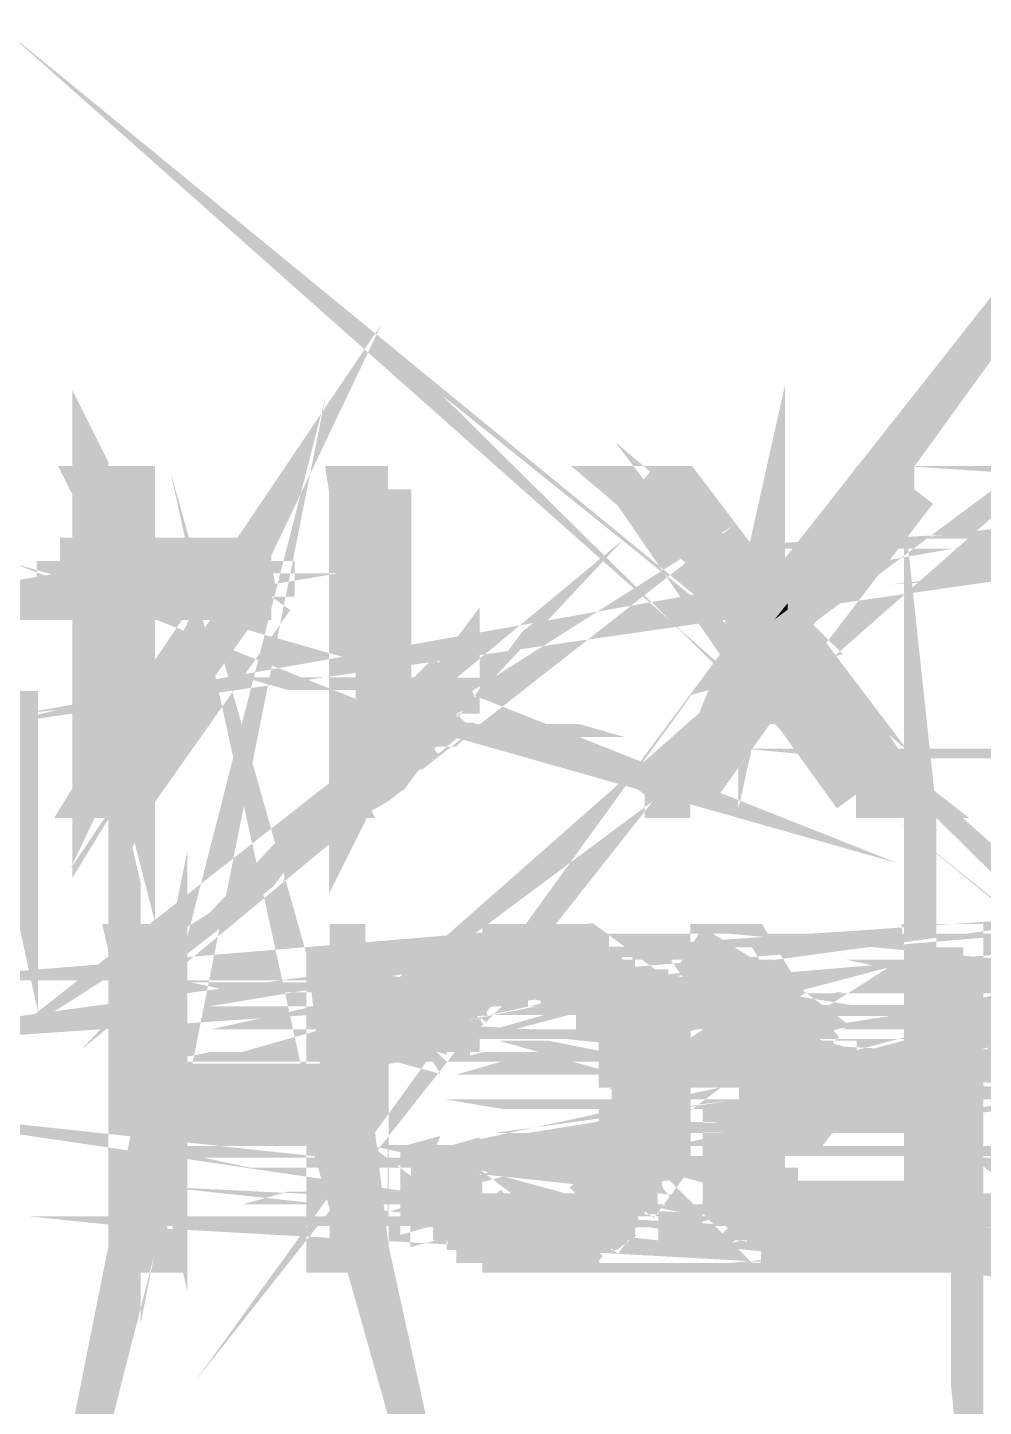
# Model space of a CAD drawing. Header units: inches. Extents: x -524 to 1067, y -71 to 1110.
# Drawn here: x 862.55 to 881.5, y 500.4 to 527.74 of the extents above; entities that cross this region are included whole.
import ezdxf

# ---------------------------------------------------------------- set-up
doc = ezdxf.new("R2010")
doc.units = ezdxf.units.IN
doc.header["$MEASUREMENT"] = 0
doc.layers.add('H', color=7, linetype='Continuous')
doc.layers.add('P', color=7, linetype='Continuous')

msp = doc.modelspace()

# ---------------------------------------------------------------- hatches: boundary and pattern name
at = {"layer": 'H', "linetype": 'Continuous'}
for points in [[(863.905, 517.163), (863.905, 518.514), (864.613, 518.514), (864.613, 517.163), (863.905, 517.163)], [(869.697, 513.878), (869.055, 512.528), (869.055, 518.514), (869.697, 518.514), (869.697, 513.878)], [(877.169, 516.455), (877.169, 516.196), (876.909, 515.294), (874.592, 518.514), (875.493, 518.514), (877.169, 516.455)], [(877.811, 515.488), (877.358, 516.003), (877.358, 516.003), (877.617, 516.324), (877.617, 516.455), (879.227, 518.514), (880.129, 518.514), (877.358, 516.003), (877.358, 516.003), (880.129, 518.514), (877.811, 515.488), (877.811, 515.488)], [(863.263, 516.455), (867.38, 517.163), (867.38, 516.455), (863.263, 516.455)], [(863.263, 516.455), (864.613, 517.163), (867.38, 517.163), (863.263, 516.455)], [(863.263, 516.455), (863.263, 517.163), (864.613, 517.163), (863.263, 516.455)], [(863.905, 512.528), (864.613, 513.685), (866.482, 516.455), (864.613, 512.528), (863.905, 512.528)], [(864.613, 513.685), (863.905, 512.528), (863.905, 516.455), (864.613, 516.455), (864.613, 513.685)], [(864.613, 512.528), (866.482, 516.455), (867.38, 516.455), (864.613, 512.528)], [(876.909, 515.294), (877.169, 516.196), (877.358, 516.196), (877.358, 516.003), (876.909, 515.294)], [(877.358, 516.003), (877.617, 516.196), (877.617, 516.324), (877.358, 516.003)], [(876.909, 515.294), (877.358, 516.003), (877.811, 515.488), (879.935, 512.528), (876.909, 515.294)], [(876.909, 514.137), (875.752, 512.528), (874.851, 512.528), (876.909, 515.294), (877.358, 514.846), (877.169, 514.459), (877.358, 514.846), (876.909, 514.393), (876.909, 514.393), (877.169, 514.586), (877.037, 514.393), (876.909, 514.393), (876.909, 514.393), (876.909, 514.137)], [(879.935, 512.528), (877.358, 514.846), (876.909, 515.294), (879.935, 512.528)], [(871.117, 514.137), (870.858, 514.586), (871.117, 514.846), (871.117, 514.137)], [(879.935, 512.528), (877.617, 514.586), (877.358, 514.586), (877.358, 514.846), (879.935, 512.528)], [(871.117, 514.137), (870.405, 514.393), (870.665, 514.586), (871.117, 514.137)], [(871.117, 514.137), (870.665, 514.586), (870.858, 514.586), (871.117, 514.137)], [(879.935, 512.528), (877.617, 514.393), (877.617, 514.586), (879.935, 512.528)], [(869.956, 514.137), (870.216, 514.393), (870.405, 514.393), (871.117, 514.137), (869.956, 514.137)], [(878.968, 512.528), (877.811, 514.137), (877.617, 514.393), (879.935, 512.528), (878.968, 512.528)], [(869.697, 513.878), (871.117, 514.137), (870.858, 513.878), (869.697, 513.878)], [(869.697, 513.878), (869.956, 514.137), (871.117, 514.137), (869.697, 513.878)], [(870.405, 513.685), (869.055, 512.528), (869.697, 513.878), (870.665, 513.878), (870.665, 513.685), (870.405, 513.685)], [(869.055, 512.528), (870.405, 513.685), (870.216, 513.429), (869.055, 512.528)], [(869.055, 512.528), (869.956, 513.236), (869.956, 513.429), (870.216, 513.429), (869.956, 513.236), (869.956, 513.17), (869.055, 512.528)], [(869.055, 512.528), (869.956, 513.17), (869.697, 512.977), (869.055, 512.528)], [(869.055, 512.528), (869.697, 512.977), (869.508, 512.718), (869.055, 512.528)], [(869.055, 512.528), (869.508, 512.718), (869.508, 512.528), (869.055, 512.528)], [(865.321, 506.024), (864.613, 503.447), (864.613, 509.502), (865.321, 506.732), (868.54, 506.024), (865.321, 506.024)], [(865.321, 506.732), (864.613, 509.502), (865.321, 509.502), (865.321, 506.732)], [(869.248, 503.447), (868.54, 506.024), (868.54, 509.502), (869.248, 503.447)], [(869.248, 503.447), (868.54, 509.502), (869.248, 509.502), (869.248, 503.447)], [(870.858, 509.05), (871.117, 509.243), (871.373, 509.243), (873.625, 509.502), (873.884, 509.243), (874.143, 509.243), (874.143, 509.05), (870.858, 509.05)], [(871.373, 509.243), (871.566, 509.502), (873.625, 509.502), (871.373, 509.243)], [(877.617, 508.342), (877.811, 508.082), (876.909, 507.893), (875.752, 509.502), (876.909, 509.502), (877.617, 508.342)], [(881.096, 503.447), (880.388, 506.217), (880.388, 509.502), (881.096, 503.447)], [(881.096, 503.447), (880.388, 509.502), (881.096, 509.502), (881.096, 503.447)], [(870.665, 508.794), (872.533, 509.05), (872.533, 508.794), (870.665, 508.794)], [(870.665, 508.794), (870.858, 509.05), (872.533, 509.05), (870.665, 508.794)], [(872.723, 508.794), (872.723, 509.05), (874.333, 508.794), (872.723, 508.794)], [(874.333, 508.794), (872.723, 509.05), (874.333, 509.05), (874.333, 508.794)], [(870.665, 508.601), (870.665, 508.794), (871.825, 508.794), (871.566, 508.601), (870.665, 508.601)], [(873.625, 508.601), (873.435, 508.794), (874.592, 508.794), (874.592, 508.601), (873.625, 508.601)], [(870.216, 507.893), (870.216, 508.342), (870.405, 508.342), (871.566, 508.601), (871.117, 508.082), (871.117, 507.893), (870.858, 507.893), (870.858, 507.633), (869.956, 507.633), (870.216, 507.893)], [(870.405, 508.342), (870.405, 508.601), (871.566, 508.601), (870.405, 508.342)], [(873.884, 508.342), (873.884, 508.601), (874.851, 508.601), (874.851, 508.342), (873.884, 508.342)], [(874.143, 507.893), (874.143, 508.342), (875.041, 508.342), (875.041, 508.082), (874.143, 507.893)], [(874.143, 507.893), (875.041, 508.082), (875.041, 507.893), (874.143, 507.893)], [(876.909, 507.893), (877.811, 508.082), (877.811, 507.893), (876.909, 507.893)], [(874.333, 507.185), (874.333, 507.893), (875.041, 507.893), (875.3, 507.633), (875.3, 506.732), (874.592, 506.476), (874.592, 506.925), (874.333, 507.185)], [(876.909, 507.633), (876.909, 507.893), (878.07, 507.893), (878.07, 507.633), (877.169, 507.374), (877.169, 507.633), (876.909, 507.633)], [(870.858, 507.374), (869.956, 507.633), (870.858, 507.633), (870.858, 507.374)], [(878.326, 507.185), (877.169, 507.374), (878.07, 507.633), (878.326, 507.374), (878.326, 507.185)], [(877.617, 506.925), (877.617, 507.185), (877.358, 507.185), (877.358, 507.374), (877.169, 507.374), (877.358, 507.374), (878.326, 507.185), (878.519, 507.185), (878.519, 506.925), (877.617, 506.925)], [(878.07, 506.732), (877.811, 506.925), (878.968, 506.925), (878.07, 506.732)], [(878.07, 506.732), (878.968, 506.925), (879.421, 506.925), (878.07, 506.732)], [(880.388, 506.217), (878.07, 506.732), (879.421, 506.925), (880.388, 506.217)], [(880.388, 506.217), (879.421, 506.925), (880.388, 506.925), (880.388, 506.217)], [(868.54, 506.024), (865.321, 506.732), (868.54, 506.732), (868.54, 506.024)], [(875.3, 506.217), (874.592, 506.476), (875.3, 506.732), (875.3, 506.217)], [(880.388, 506.217), (877.169, 506.476), (877.358, 506.732), (880.388, 506.217)], [(880.388, 506.217), (877.358, 506.732), (877.811, 506.732), (880.388, 506.217)], [(880.388, 506.217), (877.811, 506.732), (878.07, 506.732), (880.388, 506.217)], [(874.592, 506.024), (874.592, 506.476), (875.3, 506.217), (875.3, 505.575), (875.041, 505.316), (875.041, 505.122), (874.143, 504.867), (874.143, 505.122), (874.333, 505.122), (874.333, 505.765), (874.592, 506.024)], [(876.909, 506.217), (876.909, 506.476), (877.169, 506.476), (880.388, 506.217), (876.909, 506.217)], [(864.613, 503.447), (865.321, 506.024), (865.321, 503.447), (864.613, 503.447)], [(868.54, 503.447), (868.54, 506.024), (869.248, 503.447), (868.54, 503.447)], [(876.46, 505.575), (876.46, 506.024), (877.617, 506.024), (877.617, 505.765), (877.358, 505.765), (876.46, 505.575)], [(876.65, 506.024), (878.26, 506.217), (878.519, 506.217), (878.26, 506.217), (878.07, 506.024), (876.65, 506.024)], [(876.65, 506.024), (876.65, 506.217), (878.519, 506.217), (876.65, 506.024)], [(881.096, 503.447), (880.388, 504.159), (880.388, 506.217), (881.096, 503.447)], [(876.46, 504.608), (876.46, 505.575), (877.358, 505.765), (877.169, 505.575), (877.169, 504.867), (876.46, 504.608)], [(870.216, 505.122), (870.858, 505.316), (870.858, 505.122), (870.216, 505.122)], [(870.216, 504.867), (870.216, 505.122), (871.117, 505.122), (871.117, 504.867), (871.373, 504.608), (870.405, 504.414), (870.405, 504.867), (870.216, 504.867)], [(874.143, 504.867), (875.041, 505.122), (875.041, 504.867), (874.143, 504.867)], [(873.625, 504.414), (874.143, 504.867), (875.041, 504.867), (874.592, 504.414), (873.625, 504.414)], [(876.46, 504.608), (877.169, 504.867), (877.358, 504.608), (876.46, 504.608)], [(870.665, 504.159), (870.665, 504.414), (870.405, 504.414), (871.373, 504.608), (871.373, 504.414), (871.566, 504.414), (870.665, 504.159)], [(870.665, 504.159), (871.566, 504.414), (871.825, 504.159), (870.665, 504.159)], [(873.435, 504.159), (873.435, 504.414), (874.592, 504.414), (874.592, 504.159), (873.435, 504.159)], [(876.65, 504.159), (876.46, 504.414), (876.46, 504.608), (877.358, 504.608), (877.358, 504.414), (877.617, 504.414), (876.65, 504.159)], [(876.65, 504.159), (877.617, 504.414), (877.811, 504.159), (876.65, 504.159)], [(870.858, 503.9), (870.858, 504.159), (874.333, 504.159), (873.884, 503.706), (871.117, 503.706), (871.117, 503.9), (870.858, 503.9)], [(881.096, 503.447), (876.909, 503.9), (876.65, 504.159), (878.519, 504.159), (881.096, 503.447)], [(881.096, 503.447), (878.519, 504.159), (880.388, 504.159), (881.096, 503.447)], [(881.096, 503.447), (877.169, 503.706), (876.909, 503.9), (881.096, 503.447)], [(871.566, 503.447), (871.566, 503.706), (873.625, 503.706), (873.435, 503.447), (871.566, 503.447)], [(881.096, 503.447), (877.169, 503.706), (877.358, 503.706), (881.096, 503.447)], [(877.617, 503.447), (877.617, 503.706), (877.358, 503.706), (877.617, 503.706), (881.096, 503.447), (877.617, 503.447)]]:
    msp.add_hatch(color=256, dxfattribs=at).paths.add_polyline_path(points)

# ---------------------------------------------------------------- linework, layer by layer
at = {"layer": 'P', "const_width": 0.927}
for points in [[(877.552, 514.586), (879.869, 512.528), (877.358, 514.586)], [(887.275, 518.065), (886.18, 517.871), (887.53, 518.065)], [(877.358, 514.846), (876.844, 514.393), (877.103, 514.586)], [(863.905, 517.163), (864.613, 517.163), (863.905, 518.579), (863.905, 517.163)], [(876.844, 515.294), (877.103, 516.455), (877.103, 516.262)], [(865.255, 506.024), (865.255, 506.732), (864.613, 503.513), (865.255, 506.024)], [(864.613, 517.163), (863.905, 518.579), (864.613, 518.579), (864.613, 517.163)], [(868.54, 506.024), (869.248, 503.513), (868.54, 506.732)], [(869.697, 518.579), (868.989, 518.579), (869.697, 513.944)], [(868.989, 518.579), (869.697, 513.944)], [(869.697, 513.944), (868.989, 512.528), (868.989, 518.579)], [(869.697, 513.944), (869.697, 518.579)], [(877.103, 516.455), (874.592, 518.579), (875.493, 518.579), (877.103, 516.455)], [(876.844, 515.294), (877.103, 516.455), (874.592, 518.579)], [(874.592, 518.579), (876.844, 515.294)], [(880.129, 518.579), (877.358, 516.003)], [(880.129, 518.579), (877.358, 516.003)], [(877.358, 516.003), (879.227, 518.579), (880.129, 518.579)], [(877.358, 516.003), (879.227, 518.579), (877.552, 516.262), (877.358, 516.003)], [(879.227, 518.579), (877.552, 516.262), (877.552, 516.455), (879.227, 518.579)], [(877.811, 515.554), (880.129, 518.579)], [(898.217, 518.065), (894.228, 517.871), (898.217, 518.32), (898.217, 518.065)], [(898.217, 518.579), (894.228, 518.579), (898.217, 518.32), (898.217, 518.579)], [(897.962, 517.871), (894.228, 517.871), (898.217, 518.065), (897.962, 517.871)], [(887.53, 518.065), (887.79, 518.065), (886.18, 517.871)], [(886.373, 518.065), (887.79, 518.065), (886.18, 517.871), (886.373, 518.065)], [(880.388, 506.991), (880.388, 509.502), (881.03, 503.513)], [(869.891, 513.236), (869.697, 512.977), (868.989, 512.528), (869.891, 513.236)], [(867.38, 516.455), (863.197, 516.455), (867.38, 517.163)], [(867.38, 517.163), (863.197, 516.455)], [(863.197, 516.455), (864.613, 517.163)], [(863.197, 517.163), (864.613, 517.163)], [(864.613, 517.163), (863.197, 516.455)], [(863.197, 516.455), (863.197, 517.163)], [(863.197, 517.163), (863.905, 517.163), (863.197, 517.163), (863.197, 517.163), (863.905, 517.163)], [(863.197, 517.163), (864.613, 517.163), (863.905, 517.163)], [(867.38, 517.163), (864.613, 517.163), (867.38, 517.163), (867.38, 517.163), (864.613, 517.163)], [(867.38, 517.163), (867.38, 516.455)], [(863.905, 516.455), (864.613, 513.685), (864.613, 516.455)], [(862.295, 514.586), (862.295, 512.528), (861.847, 514.586)], [(863.197, 516.455), (866.482, 516.455)], [(866.482, 516.455), (867.38, 516.455), (863.197, 516.455)], [(864.613, 516.455), (863.905, 516.455)], [(863.905, 516.455), (864.613, 513.685)], [(864.613, 513.685), (863.905, 512.528), (863.905, 516.455)], [(866.482, 516.455), (864.613, 513.685), (864.613, 512.528), (866.482, 516.455)], [(867.38, 516.455), (864.613, 512.528)], [(864.613, 512.528), (866.482, 516.455)], [(866.482, 516.455), (867.38, 516.455)], [(876.844, 515.294), (877.358, 516.262)], [(876.844, 515.294), (877.358, 516.262)], [(877.103, 516.262), (876.844, 515.294)], [(877.103, 516.262), (876.844, 515.294)], [(877.358, 516.262), (877.103, 516.262)], [(877.358, 516.262), (877.358, 516.003)], [(877.552, 516.262), (877.552, 516.455), (877.552, 516.262)], [(877.552, 516.455), (877.552, 516.455), (877.552, 516.455)], [(869.891, 513.236), (868.989, 512.528), (869.891, 513.491), (869.891, 513.236)], [(877.358, 516.003), (877.811, 515.554), (876.844, 515.294), (877.358, 516.003)], [(877.358, 516.003), (876.844, 515.294)], [(877.358, 516.003), (877.811, 515.554)], [(857.854, 515.747), (858.817, 515.747), (857.854, 515.554), (857.854, 515.747)], [(871.051, 514.137), (871.051, 514.846), (870.858, 514.586)], [(877.811, 515.554), (876.844, 515.294)], [(879.869, 512.528), (877.811, 515.554)], [(876.844, 515.294), (874.785, 512.528)], [(875.687, 512.528), (876.844, 515.294)], [(875.687, 512.528), (876.844, 515.294)], [(876.844, 515.294), (876.844, 514.137), (875.687, 512.528)], [(876.844, 515.294), (877.358, 514.846)], [(877.358, 514.846), (879.869, 512.528), (876.844, 515.294)], [(876.844, 515.294), (879.869, 512.528)], [(876.844, 515.294), (876.844, 514.137), (877.358, 514.846), (876.844, 515.294)], [(871.051, 514.137), (871.051, 514.846), (871.051, 514.846), (871.051, 514.137)], [(876.844, 514.137), (877.358, 514.846)], [(877.358, 514.846), (876.844, 514.393)], [(877.103, 514.586), (877.358, 514.846)], [(879.869, 512.528), (877.358, 514.586), (877.358, 514.846)], [(877.358, 514.846), (879.869, 512.528)], [(877.358, 514.846), (879.869, 512.528), (877.358, 514.846)], [(877.358, 514.846), (877.358, 514.846)], [(861.847, 514.586), (861.587, 512.528), (862.295, 512.528)], [(861.847, 514.586), (862.295, 514.586)], [(862.295, 512.528), (861.847, 514.586)], [(862.295, 514.586), (862.295, 513.685), (862.295, 514.586), (862.295, 514.586), (862.295, 513.685)], [(862.295, 514.586), (862.295, 512.528)], [(870.405, 514.393), (870.599, 514.586), (871.051, 514.137)], [(870.599, 514.586), (871.051, 514.137)], [(870.858, 514.586), (870.599, 514.586)], [(871.051, 514.137), (870.858, 514.586)], [(871.051, 514.137), (870.858, 514.586)], [(870.858, 514.586), (870.858, 514.586)], [(870.858, 514.586), (871.051, 514.137)], [(870.858, 514.586), (871.051, 514.137)], [(876.844, 514.393), (877.103, 514.586)], [(877.103, 514.586), (877.103, 514.393), (876.844, 514.393)], [(877.103, 514.586), (877.103, 514.586), (877.103, 514.586)], [(877.358, 514.586), (877.552, 514.586)], [(877.552, 514.586), (879.869, 512.528), (877.552, 514.586)], [(871.051, 514.137), (870.15, 514.393), (870.405, 514.393), (871.051, 514.137)], [(869.891, 514.137), (871.051, 514.137), (870.15, 514.393), (869.891, 514.137)], [(870.405, 514.393), (871.051, 514.137), (870.405, 514.393), (871.051, 514.137), (870.405, 514.393), (870.405, 514.393), (871.051, 514.137)], [(876.844, 514.393), (876.844, 514.137)], [(877.552, 514.393), (877.811, 514.137), (879.869, 512.528), (877.552, 514.393)], [(877.552, 514.393), (879.869, 512.528), (877.552, 514.393), (877.552, 514.393)], [(871.051, 514.137), (870.858, 513.944), (869.697, 513.944)], [(869.697, 513.944), (871.051, 514.137)], [(871.051, 514.137), (869.697, 513.944)], [(869.697, 513.944), (869.891, 514.137)], [(869.891, 514.137), (871.051, 514.137), (869.891, 514.137), (871.051, 514.137)], [(877.811, 514.137), (879.869, 512.528), (878.968, 512.528)], [(878.968, 512.528), (877.811, 514.137)], [(858.109, 513.236), (855.536, 512.977), (856.693, 513.236)], [(870.405, 513.685), (868.989, 512.528), (869.697, 513.944)], [(870.858, 513.944), (869.697, 513.944), (870.858, 513.944), (870.858, 513.944), (869.697, 513.944), (870.858, 513.944)], [(869.697, 513.944), (869.697, 513.944), (870.858, 513.944)], [(869.697, 513.944), (870.599, 513.944), (870.858, 513.944)], [(870.599, 513.944), (869.697, 513.944)], [(869.697, 513.944), (870.599, 513.944)], [(870.599, 513.685), (869.697, 513.944)], [(869.697, 513.944), (870.405, 513.685)], [(869.697, 513.944), (870.405, 513.685)], [(862.295, 512.528), (862.295, 513.685)], [(864.613, 513.685), (864.613, 512.528), (863.905, 512.528), (864.613, 513.685)], [(870.15, 513.491), (868.989, 512.528), (870.405, 513.685)], [(868.989, 512.528), (869.891, 513.491), (870.15, 513.491), (868.989, 512.528)], [(870.15, 513.491), (868.989, 512.528), (870.15, 513.491), (870.15, 513.491)], [(870.405, 513.685), (870.15, 513.491)], [(870.405, 513.685), (870.599, 513.685)], [(864.613, 503.513), (864.613, 509.502), (865.255, 506.732)], [(869.697, 512.977), (869.442, 512.783), (868.989, 512.528)], [(868.989, 512.528), (869.697, 512.977)], [(869.697, 512.977), (868.989, 512.528), (869.697, 512.977), (869.697, 512.977)], [(888.691, 512.977), (886.629, 512.977), (888.691, 512.783), (888.691, 512.977)], [(886.629, 512.977), (888.691, 512.783), (886.629, 512.783), (886.629, 512.977)], [(869.442, 512.783), (868.989, 512.528), (869.442, 512.783)], [(869.442, 512.783), (868.989, 512.528), (869.442, 512.783)], [(869.442, 512.783), (869.442, 512.783)], [(879.421, 506.991), (878.07, 506.732), (879.227, 506.991)], [(869.442, 512.528), (868.989, 512.528), (869.442, 512.528), (869.442, 512.528)], [(874.785, 512.528), (875.687, 512.528)], [(872.468, 509.05), (870.599, 508.794), (874.333, 509.05)], [(873.625, 509.502), (873.884, 509.309), (871.307, 509.309), (873.625, 509.502)], [(865.255, 506.732), (864.613, 509.502), (865.255, 509.502), (865.255, 506.732)], [(868.54, 506.732), (868.54, 509.502)], [(868.54, 509.502), (869.248, 503.513)], [(869.248, 503.513), (868.54, 509.502)], [(868.54, 509.502), (869.248, 509.502)], [(869.248, 509.502), (869.248, 503.513)], [(873.625, 509.502), (871.307, 509.309), (871.566, 509.502)], [(871.759, 509.502), (873.435, 509.502), (871.566, 509.502), (871.759, 509.502)], [(873.435, 509.502), (871.566, 509.502), (873.625, 509.502), (873.435, 509.502)], [(871.566, 509.502), (873.625, 509.502), (871.566, 509.502), (871.566, 509.502), (873.625, 509.502), (871.566, 509.502)], [(873.625, 509.502), (873.625, 509.502), (871.566, 509.502)], [(873.176, 509.502), (871.759, 509.502), (872.015, 509.502)], [(873.176, 509.502), (871.759, 509.502)], [(871.759, 509.502), (873.435, 509.502), (873.176, 509.502)], [(872.274, 509.502), (872.916, 509.502), (872.015, 509.502), (872.274, 509.502)], [(872.916, 509.502), (872.015, 509.502), (872.916, 509.502), (872.916, 509.502), (872.015, 509.502), (872.916, 509.502)], [(872.015, 509.502), (872.015, 509.502), (872.916, 509.502)], [(872.015, 509.502), (873.176, 509.502), (872.916, 509.502)], [(872.015, 509.502), (873.176, 509.502)], [(872.723, 509.502), (872.468, 509.502), (872.274, 509.502)], [(872.274, 509.502), (872.468, 509.502)], [(872.723, 509.502), (872.274, 509.502)], [(872.274, 509.502), (872.916, 509.502), (872.723, 509.502)], [(872.468, 509.502), (872.723, 509.502)], [(877.552, 508.342), (875.687, 509.502)], [(875.687, 509.502), (876.844, 507.893)], [(877.552, 508.342), (875.687, 509.502)], [(875.687, 509.502), (876.844, 509.502), (877.552, 508.342)], [(884.311, 509.502), (886.373, 509.309), (884.056, 509.309), (884.311, 509.502)], [(881.03, 503.513), (880.388, 509.502), (881.03, 509.502), (881.03, 503.513)], [(874.077, 509.05), (870.858, 509.05), (871.051, 509.309)], [(873.884, 509.309), (871.051, 509.309), (871.307, 509.309)], [(873.884, 509.309), (871.051, 509.309)], [(871.051, 509.309), (874.077, 509.309), (873.884, 509.309)], [(871.051, 509.309), (874.077, 509.309)], [(874.077, 509.309), (871.051, 509.309), (871.051, 509.309), (874.077, 509.309)], [(871.051, 509.309), (874.077, 509.05)], [(871.051, 509.309), (874.077, 509.05)], [(873.884, 509.309), (871.307, 509.309), (873.884, 509.309), (873.884, 509.309), (871.307, 509.309)], [(886.629, 509.309), (883.603, 509.05), (886.822, 509.05)], [(874.077, 509.05), (874.077, 509.309)], [(872.468, 509.05), (870.599, 508.794)], [(870.599, 508.794), (874.333, 509.05)], [(874.333, 509.05), (870.858, 509.05), (870.599, 508.794)], [(874.333, 509.05), (870.858, 509.05), (870.858, 509.05), (874.333, 509.05)], [(874.077, 509.05), (870.858, 509.05), (874.333, 509.05), (874.077, 509.05)], [(872.468, 508.794), (872.468, 509.05)], [(874.333, 509.05), (872.468, 509.05)], [(872.723, 509.05), (874.333, 508.794), (872.468, 509.05)], [(872.468, 509.05), (872.723, 509.05)], [(874.333, 508.794), (872.468, 509.05)], [(872.468, 509.05), (874.333, 509.05)], [(874.333, 508.794), (872.723, 508.794), (872.723, 509.05)], [(872.723, 509.05), (874.333, 508.794)], [(874.333, 509.05), (874.333, 508.794)], [(870.599, 508.794), (871.759, 508.794), (870.599, 508.601), (870.599, 508.794)], [(871.307, 508.342), (870.405, 508.342), (871.566, 508.601)], [(873.435, 508.794), (874.592, 508.601), (873.625, 508.601), (873.435, 508.794)], [(871.566, 508.601), (870.405, 508.601)], [(870.405, 508.601), (871.566, 508.601)], [(871.566, 508.601), (870.405, 508.601)], [(870.405, 508.601), (871.566, 508.601)], [(870.405, 508.601), (871.566, 508.601)], [(871.566, 508.601), (870.405, 508.342), (870.405, 508.601)], [(871.566, 508.601), (870.405, 508.601)], [(870.405, 508.601), (870.599, 508.601)], [(872.015, 508.794), (870.599, 508.794), (872.015, 508.794), (870.599, 508.794), (871.759, 508.794)], [(871.759, 508.794), (870.599, 508.601)], [(872.015, 508.794), (870.599, 508.794), (872.274, 508.794), (872.015, 508.794)], [(870.599, 508.794), (872.274, 508.794), (870.599, 508.794), (870.599, 508.794), (872.274, 508.794)], [(870.599, 508.794), (872.468, 508.794)], [(870.599, 508.794), (872.468, 508.794)], [(870.599, 508.601), (871.566, 508.601)], [(870.599, 508.601), (871.566, 508.601)], [(874.785, 508.601), (873.884, 508.601), (874.785, 508.342), (874.785, 508.601)], [(871.566, 508.601), (871.307, 508.342)], [(871.566, 508.601), (871.759, 508.794)], [(871.566, 508.601), (871.566, 508.601)], [(871.759, 508.794), (872.015, 508.794)], [(873.884, 508.601), (874.785, 508.342), (873.884, 508.342), (873.884, 508.601)], [(872.468, 508.794), (872.274, 508.794)], [(872.916, 508.794), (874.333, 508.794), (872.723, 508.794)], [(872.723, 508.794), (872.916, 508.794)], [(873.176, 508.794), (874.592, 508.794), (872.916, 508.794), (873.176, 508.794)], [(874.592, 508.794), (872.916, 508.794), (874.333, 508.794)], [(873.176, 508.794), (874.592, 508.794), (873.176, 508.794), (874.592, 508.794)], [(873.435, 508.794), (873.176, 508.794)], [(874.592, 508.794), (873.435, 508.794)], [(874.592, 508.794), (873.435, 508.794)], [(873.435, 508.794), (874.592, 508.601), (874.592, 508.794)], [(873.625, 508.601), (874.785, 508.601)], [(874.785, 508.601), (873.625, 508.601)], [(873.625, 508.601), (874.785, 508.601)], [(874.785, 508.601), (873.884, 508.601), (873.625, 508.601)], [(874.592, 508.601), (873.625, 508.601)], [(873.625, 508.601), (874.785, 508.601)], [(874.333, 508.794), (874.592, 508.794)], [(877.811, 508.148), (876.844, 507.893), (877.552, 508.342), (877.811, 508.148)], [(874.785, 508.601), (874.592, 508.601)], [(883.862, 508.342), (882.895, 508.342), (884.056, 508.601)], [(884.311, 508.794), (883.154, 508.794), (884.056, 508.601)], [(871.307, 508.342), (870.15, 508.342), (871.051, 508.148)], [(870.15, 508.342), (871.051, 508.148), (870.15, 508.148), (870.15, 508.342)], [(875.041, 508.342), (874.077, 508.148), (875.041, 508.148)], [(871.307, 508.342), (870.15, 508.342)], [(870.15, 508.342), (870.405, 508.342)], [(871.307, 508.342), (870.405, 508.342), (871.307, 508.342), (871.307, 508.342), (870.405, 508.342)], [(871.051, 508.148), (871.307, 508.342)], [(873.884, 508.342), (875.041, 508.342)], [(875.041, 508.342), (873.884, 508.342)], [(874.785, 508.342), (873.884, 508.342)], [(873.884, 508.342), (875.041, 508.342)], [(874.077, 508.342), (875.041, 508.342)], [(875.041, 508.342), (874.077, 508.148)], [(874.077, 508.148), (874.077, 508.342)], [(875.041, 508.342), (874.785, 508.342)], [(875.041, 508.148), (875.041, 508.342)], [(876.844, 507.893), (877.552, 508.342)], [(883.862, 508.342), (882.64, 508.148), (883.603, 508.148), (883.862, 508.342)], [(883.862, 508.342), (882.64, 508.148), (882.895, 508.342)], [(870.15, 507.893), (870.858, 507.893), (869.891, 507.699), (870.15, 507.893)], [(871.051, 508.148), (870.15, 507.893), (871.051, 507.893), (871.051, 508.148)], [(871.051, 508.148), (870.15, 508.148)], [(870.15, 508.148), (871.051, 508.148)], [(870.15, 508.148), (871.051, 508.148)], [(871.051, 508.148), (870.15, 507.893), (870.15, 508.148)], [(871.051, 508.148), (871.051, 508.148)], [(874.077, 508.148), (875.041, 508.148), (874.077, 507.893)], [(875.041, 508.148), (874.077, 507.893), (875.041, 508.148), (874.077, 507.893)], [(874.077, 507.893), (875.041, 507.893), (875.041, 508.148)], [(874.077, 507.893), (874.077, 508.148)], [(877.811, 508.148), (876.844, 507.893), (877.811, 508.148)], [(882.64, 507.893), (883.348, 507.893), (882.446, 507.699), (882.64, 507.893)], [(883.603, 508.148), (882.64, 507.893), (883.603, 507.893), (883.603, 508.148)], [(870.858, 507.893), (869.891, 507.699), (870.858, 507.699), (870.858, 507.893)], [(870.15, 507.893), (871.051, 507.893), (870.15, 507.893), (870.15, 507.893), (871.051, 507.893)], [(870.15, 507.893), (870.858, 507.893), (871.051, 507.893)], [(875.041, 507.893), (874.333, 507.699), (875.234, 507.699)], [(878.07, 507.893), (876.844, 507.699), (878.07, 507.699)], [(874.333, 507.893), (875.041, 507.893), (874.333, 507.699), (874.333, 507.893)], [(876.844, 507.893), (878.07, 507.893), (876.844, 507.699)], [(874.077, 507.893), (875.041, 507.893), (874.077, 507.893)], [(874.333, 507.893), (875.041, 507.893)], [(875.041, 507.893), (874.333, 507.893)], [(874.333, 507.893), (875.041, 507.893), (875.041, 507.893)], [(875.041, 507.893), (874.333, 507.893)], [(875.234, 507.699), (875.041, 507.893)], [(876.844, 507.893), (878.07, 507.893)], [(878.07, 507.893), (876.844, 507.893)], [(876.844, 507.699), (876.844, 507.893)], [(877.811, 507.893), (876.844, 507.893)], [(876.844, 507.893), (878.07, 507.893)], [(878.07, 507.893), (877.811, 507.893)], [(878.07, 507.699), (878.07, 507.893)], [(883.348, 507.893), (882.446, 507.699), (883.348, 507.699), (883.348, 507.893)], [(870.858, 507.699), (869.891, 507.699), (870.858, 507.699)], [(870.858, 507.44), (869.891, 507.699), (870.858, 507.44), (870.858, 507.44)], [(891.264, 506.283), (889.399, 506.476), (892.874, 506.283)], [(875.234, 507.699), (874.333, 507.44), (875.234, 507.44), (875.234, 507.699)], [(874.333, 507.699), (875.234, 507.699), (874.333, 507.44), (874.333, 507.699)], [(878.26, 507.44), (877.103, 507.44), (878.07, 507.699)], [(877.358, 507.185), (878.26, 507.185), (877.358, 507.44), (877.358, 507.185)], [(876.844, 507.699), (878.07, 507.699), (877.103, 507.699)], [(877.103, 507.699), (876.844, 507.699)], [(878.07, 507.699), (877.103, 507.699)], [(877.103, 507.699), (878.07, 507.699), (878.07, 507.699), (877.103, 507.699)], [(878.07, 507.699), (877.103, 507.44), (877.103, 507.699)], [(878.07, 507.699), (878.26, 507.44)], [(882.446, 507.699), (883.348, 507.44), (882.446, 507.44)], [(874.333, 507.44), (875.234, 507.185), (874.333, 507.185), (874.333, 507.44)], [(878.519, 506.991), (877.552, 507.185), (878.519, 507.185), (878.519, 506.991)], [(874.333, 507.44), (875.234, 507.44), (874.333, 507.44), (874.333, 507.44), (875.234, 507.44)], [(874.333, 507.44), (875.234, 507.185), (875.234, 507.44)], [(875.234, 507.185), (874.333, 507.185), (875.234, 507.185), (875.234, 507.185), (874.333, 507.185)], [(874.592, 506.991), (874.333, 507.185)], [(875.234, 507.185), (874.592, 506.991)], [(875.234, 507.185), (874.592, 506.991)], [(874.592, 506.991), (875.234, 506.991), (875.234, 507.185)], [(878.26, 507.185), (877.358, 507.44), (877.103, 507.44)], [(877.103, 507.44), (878.26, 507.185)], [(878.26, 507.44), (877.103, 507.44)], [(877.103, 507.44), (878.26, 507.185)], [(878.519, 507.185), (877.358, 507.185), (877.552, 507.185)], [(878.519, 507.185), (877.358, 507.185)], [(877.358, 507.185), (878.26, 507.185)], [(878.519, 506.991), (877.552, 507.185), (877.552, 506.991)], [(877.552, 507.185), (878.519, 507.185)], [(878.26, 507.185), (878.26, 507.44)], [(878.26, 507.185), (878.519, 507.185)], [(883.348, 507.44), (882.446, 507.185), (883.154, 507.185), (883.348, 507.44)], [(874.592, 506.991), (875.234, 506.991)], [(875.234, 506.991), (874.592, 506.732)], [(874.592, 506.732), (874.592, 506.991)], [(875.234, 506.991), (874.592, 506.732)], [(874.592, 506.732), (875.234, 506.732), (875.234, 506.991)], [(877.811, 506.991), (878.712, 506.991), (877.552, 506.991), (877.811, 506.991)], [(878.712, 506.991), (877.552, 506.991), (878.519, 506.991), (878.712, 506.991)], [(877.552, 506.991), (878.519, 506.991), (877.552, 506.991), (877.552, 506.991), (878.519, 506.991), (877.552, 506.991)], [(878.519, 506.991), (878.519, 506.991), (877.552, 506.991)], [(878.968, 506.991), (877.811, 506.991), (878.968, 506.991), (877.811, 506.991), (878.968, 506.991), (878.968, 506.991), (877.811, 506.991)], [(878.07, 506.732), (877.811, 506.991)], [(878.968, 506.991), (877.811, 506.991), (878.712, 506.991), (878.968, 506.991)], [(878.07, 506.732), (879.227, 506.991)], [(879.227, 506.991), (878.968, 506.991), (878.07, 506.732)], [(878.968, 506.991), (878.07, 506.732)], [(879.421, 506.991), (878.07, 506.732)], [(879.227, 506.991), (879.421, 506.991)], [(880.388, 506.283), (879.421, 506.991)], [(879.421, 506.991), (880.388, 506.991), (879.421, 506.991), (879.421, 506.991), (880.388, 506.991)], [(879.421, 506.991), (880.388, 506.283)], [(880.388, 506.283), (880.388, 506.991)], [(881.03, 503.513), (880.388, 506.991)], [(880.388, 506.991), (880.388, 506.283)], [(881.03, 503.513), (880.388, 506.991)], [(865.255, 506.732), (864.613, 503.513)], [(865.255, 506.024), (865.255, 506.732)], [(865.255, 506.732), (868.54, 506.024)], [(865.255, 506.732), (868.54, 506.732), (865.255, 506.732), (865.255, 506.732), (868.54, 506.732)], [(865.255, 506.732), (868.54, 506.024), (868.54, 506.732)], [(868.54, 506.732), (868.54, 506.024)], [(869.248, 503.513), (868.54, 506.732)], [(875.234, 506.732), (874.592, 506.476), (875.234, 506.732)], [(874.592, 506.732), (875.234, 506.732)], [(875.234, 506.732), (874.592, 506.732)], [(874.592, 506.732), (874.592, 506.732)], [(875.234, 506.732), (874.592, 506.732)], [(874.592, 506.732), (875.234, 506.732), (875.234, 506.732), (874.592, 506.732)], [(875.234, 506.732), (874.592, 506.476)], [(874.592, 506.476), (874.592, 506.732)], [(877.358, 506.732), (877.103, 506.476)], [(880.388, 506.283), (877.358, 506.732)], [(877.358, 506.732), (880.388, 506.283), (877.552, 506.732)], [(877.552, 506.732), (877.358, 506.732)], [(880.388, 506.283), (877.552, 506.732)], [(877.552, 506.732), (877.811, 506.732), (880.388, 506.283)], [(877.811, 506.732), (880.388, 506.283), (877.811, 506.732), (877.811, 506.732)], [(878.07, 506.732), (880.388, 506.283), (878.07, 506.732)], [(878.07, 506.732), (880.388, 506.283)], [(878.07, 506.024), (876.65, 506.024), (878.26, 506.283), (878.07, 506.024)], [(874.592, 506.476), (875.234, 506.283), (874.592, 506.476)], [(875.234, 506.476), (874.592, 506.476)], [(874.592, 506.476), (875.234, 506.283)], [(874.592, 506.476), (875.234, 506.283), (874.592, 506.476)], [(874.592, 506.476), (874.592, 506.476)], [(875.234, 506.283), (875.234, 506.476)], [(880.388, 506.283), (876.844, 506.476)], [(876.844, 506.476), (876.844, 506.283)], [(880.388, 506.283), (876.844, 506.476)], [(876.844, 506.476), (877.103, 506.476), (880.388, 506.283)], [(877.103, 506.476), (880.388, 506.283)], [(877.103, 506.476), (880.388, 506.283), (877.103, 506.476), (877.103, 506.476)], [(878.26, 506.283), (878.519, 506.283), (876.65, 506.024)], [(875.234, 506.024), (874.333, 505.83), (874.592, 506.024)], [(874.592, 506.283), (875.234, 506.283)], [(875.234, 506.283), (874.592, 506.024)], [(874.592, 506.024), (874.592, 506.283)], [(875.234, 506.283), (874.592, 506.024)], [(874.592, 506.024), (875.234, 506.024), (875.234, 506.283)], [(876.65, 506.024), (878.26, 506.283)], [(880.388, 506.283), (878.519, 506.283), (876.65, 506.283), (880.388, 506.283)], [(878.519, 506.283), (876.65, 506.283), (878.519, 506.283), (878.519, 506.283), (876.65, 506.283)], [(878.519, 506.283), (876.65, 506.024)], [(876.65, 506.024), (876.65, 506.283)], [(876.65, 506.283), (880.388, 506.283), (876.65, 506.283), (876.65, 506.283)], [(876.844, 506.283), (880.388, 506.283), (876.844, 506.283)], [(876.844, 506.283), (880.388, 506.283)], [(880.388, 506.283), (880.388, 504.159), (881.03, 503.513)], [(881.03, 503.513), (880.388, 506.283)], [(880.388, 506.283), (881.03, 503.513)], [(876.844, 503.965), (881.03, 503.513), (876.65, 504.159)], [(865.255, 506.024), (865.255, 503.513), (864.613, 503.513)], [(864.613, 503.513), (865.255, 506.024)], [(868.54, 506.024), (865.255, 506.024)], [(868.54, 506.024), (869.248, 503.513)], [(869.248, 503.513), (868.54, 503.513), (868.54, 506.024)], [(875.234, 506.024), (874.333, 505.83), (875.234, 505.83), (875.234, 506.024)], [(877.552, 506.024), (876.395, 506.024), (877.552, 505.83)], [(875.234, 505.83), (874.333, 505.575), (875.234, 505.575), (875.234, 505.83)], [(874.333, 505.83), (875.234, 505.83), (874.333, 505.575), (874.333, 505.83)], [(876.395, 506.024), (877.552, 505.83), (876.395, 505.83)], [(877.358, 505.83), (876.395, 505.575), (877.358, 505.83), (876.395, 505.575), (877.103, 505.575)], [(876.395, 505.83), (877.358, 505.83), (876.395, 505.575), (876.395, 505.83)], [(874.592, 506.024), (875.234, 506.024)], [(875.234, 506.024), (874.592, 506.024)], [(874.592, 506.024), (874.592, 506.024)], [(875.234, 506.024), (874.592, 506.024)], [(874.592, 506.024), (875.234, 506.024), (875.234, 506.024), (874.592, 506.024)], [(877.811, 506.024), (876.395, 506.024), (877.811, 506.024)], [(876.395, 505.83), (876.395, 506.024)], [(877.811, 506.024), (876.395, 506.024)], [(876.395, 506.024), (876.65, 506.024)], [(877.811, 506.024), (876.395, 506.024), (877.811, 506.024), (877.811, 506.024)], [(877.552, 505.83), (876.395, 505.83)], [(876.395, 505.83), (877.358, 505.83)], [(878.07, 506.024), (876.65, 506.024)], [(876.65, 506.024), (878.07, 506.024)], [(877.811, 506.024), (876.65, 506.024), (877.811, 506.024), (877.811, 506.024), (876.65, 506.024)], [(877.103, 505.575), (877.358, 505.83)], [(877.358, 505.83), (877.552, 505.83)], [(877.552, 505.83), (877.552, 506.024)], [(875.234, 505.575), (874.333, 505.316), (875.041, 505.316)], [(874.333, 505.575), (875.234, 505.575), (874.333, 505.575), (874.333, 505.575), (875.234, 505.575), (874.333, 505.575)], [(875.234, 505.575), (875.234, 505.575), (874.333, 505.575)], [(875.234, 505.575), (874.333, 505.316), (874.333, 505.575)], [(875.041, 505.316), (875.234, 505.575)], [(876.395, 505.575), (877.103, 505.575), (876.395, 505.575), (876.395, 505.575), (877.103, 505.575)], [(876.395, 505.575), (877.103, 505.316)], [(876.395, 505.575), (877.103, 505.316)], [(877.103, 505.316), (876.395, 505.316), (876.395, 505.575)], [(877.103, 505.316), (877.103, 505.575)], [(870.858, 505.316), (870.15, 505.122), (870.858, 505.316)], [(874.333, 505.316), (875.041, 505.316), (874.333, 505.122), (874.333, 505.316)], [(875.041, 505.316), (874.333, 505.122)], [(875.041, 505.122), (875.041, 505.316)], [(877.103, 505.316), (876.395, 505.316), (877.103, 505.316), (877.103, 505.316), (876.395, 505.316)], [(877.103, 505.316), (876.395, 505.122)], [(876.395, 505.122), (876.395, 505.316)], [(877.103, 505.316), (876.395, 505.122)], [(876.395, 505.122), (877.103, 505.122), (877.103, 505.316)], [(871.051, 504.867), (870.405, 504.867), (871.307, 504.673), (871.051, 504.867)], [(871.051, 505.122), (870.15, 504.867), (871.051, 504.867), (871.051, 505.122)], [(870.15, 505.122), (871.051, 505.122), (870.15, 505.122), (871.051, 505.122), (870.15, 504.867), (870.15, 505.122)], [(870.858, 505.122), (870.15, 505.122), (871.051, 505.122), (870.858, 505.122)], [(875.041, 505.122), (874.077, 504.867), (875.041, 505.122)], [(875.041, 505.122), (874.077, 505.122), (874.333, 505.122)], [(875.041, 505.122), (874.077, 505.122), (875.041, 505.122), (875.041, 505.122), (874.077, 505.122)], [(875.041, 505.122), (874.077, 504.867)], [(874.077, 504.867), (874.077, 505.122)], [(874.333, 505.122), (875.041, 505.122)], [(874.333, 505.122), (875.041, 505.122)], [(876.395, 505.122), (877.103, 505.122), (876.395, 505.122), (876.395, 505.122), (877.103, 505.122), (876.395, 505.122)], [(877.103, 505.122), (877.103, 505.122), (876.395, 505.122)], [(877.103, 505.122), (876.395, 504.867)], [(876.395, 504.867), (876.395, 505.122)], [(877.103, 505.122), (876.395, 504.867)], [(876.395, 504.867), (877.103, 504.867), (877.103, 505.122)], [(870.405, 504.867), (871.307, 504.673), (870.405, 504.673), (870.405, 504.867)], [(870.15, 504.867), (871.051, 504.867), (870.405, 504.867), (870.15, 504.867)], [(874.785, 504.673), (874.077, 504.867), (875.041, 504.867)], [(874.785, 504.673), (874.077, 504.867), (873.884, 504.673)], [(874.077, 504.867), (875.041, 504.867), (875.041, 504.867), (874.077, 504.867)], [(875.041, 504.867), (874.077, 504.867), (874.077, 504.867), (875.041, 504.867)], [(875.041, 504.867), (874.785, 504.673)], [(876.395, 504.673), (877.103, 504.867)], [(876.395, 504.867), (877.103, 504.867)], [(877.103, 504.867), (876.395, 504.673), (876.395, 504.867)], [(877.103, 504.867), (877.358, 504.673)], [(883.603, 504.867), (882.895, 504.673), (883.862, 504.673), (883.603, 504.867)], [(882.64, 504.867), (883.603, 504.867), (882.64, 504.867), (883.603, 504.867), (882.895, 504.673), (882.64, 504.867)], [(871.307, 504.673), (870.405, 504.414), (871.307, 504.673)], [(871.307, 504.673), (870.405, 504.673), (871.307, 504.673), (871.307, 504.673), (870.405, 504.673)], [(871.307, 504.673), (870.405, 504.414), (870.405, 504.673)], [(877.358, 504.673), (876.395, 504.673), (877.358, 504.673), (876.395, 504.673), (877.358, 504.414), (877.358, 504.673)], [(873.884, 504.673), (873.625, 504.414)], [(877.811, 504.159), (876.65, 504.159), (877.552, 504.414), (877.811, 504.159)], [(874.592, 504.414), (873.884, 504.673)], [(874.592, 504.414), (873.884, 504.673)], [(873.884, 504.673), (874.785, 504.673), (874.592, 504.414)], [(873.884, 504.673), (874.785, 504.673), (873.884, 504.673), (873.884, 504.673), (874.785, 504.673), (873.884, 504.673)], [(874.785, 504.673), (874.785, 504.673), (873.884, 504.673)], [(876.395, 504.673), (877.358, 504.414), (876.395, 504.414), (876.395, 504.673)], [(877.358, 504.673), (876.395, 504.673)], [(877.358, 504.673), (876.395, 504.673), (876.395, 504.673), (877.358, 504.673)], [(883.862, 504.673), (884.056, 504.414), (882.895, 504.414), (883.862, 504.673)], [(877.103, 503.706), (881.03, 503.513), (876.844, 503.965), (877.103, 503.706)], [(871.307, 504.414), (870.405, 504.414)], [(870.405, 504.414), (871.566, 504.414)], [(870.405, 504.414), (871.566, 504.414)], [(871.566, 504.414), (870.599, 504.414), (870.405, 504.414)], [(870.599, 504.159), (871.566, 504.414)], [(871.566, 504.414), (870.599, 504.414), (871.566, 504.414), (871.566, 504.414), (870.599, 504.414)], [(871.566, 504.414), (870.599, 504.159), (870.599, 504.414)], [(871.566, 504.414), (871.307, 504.414)], [(871.566, 504.414), (871.759, 504.159)], [(873.435, 504.414), (874.592, 504.414)], [(874.592, 504.414), (873.435, 504.159)], [(873.435, 504.159), (873.435, 504.414)], [(874.592, 504.414), (873.435, 504.159)], [(873.435, 504.159), (874.592, 504.159), (874.592, 504.414)], [(873.625, 504.414), (874.592, 504.414), (873.625, 504.414)], [(873.625, 504.414), (874.592, 504.414), (873.625, 504.414), (874.592, 504.414), (874.592, 504.414), (873.625, 504.414)], [(873.625, 504.414), (874.592, 504.414)], [(876.395, 504.414), (877.552, 504.414), (876.65, 504.159), (876.395, 504.414)], [(877.358, 504.414), (876.395, 504.414), (877.552, 504.414), (877.358, 504.414)], [(876.65, 504.159), (877.552, 504.414), (877.552, 504.414), (876.65, 504.159)], [(871.759, 504.159), (870.599, 504.159)], [(871.759, 504.159), (870.599, 504.159)], [(870.599, 504.159), (872.015, 504.159), (871.759, 504.159)], [(870.599, 504.159), (872.015, 504.159), (870.858, 504.159), (870.599, 504.159)], [(872.274, 504.159), (870.858, 504.159)], [(870.858, 504.159), (872.274, 504.159)], [(872.468, 504.159), (870.858, 504.159), (872.468, 504.159), (872.468, 504.159)], [(872.274, 504.159), (870.858, 504.159), (872.015, 504.159), (872.274, 504.159)], [(870.858, 504.159), (872.015, 504.159)], [(872.015, 504.159), (872.015, 504.159), (870.858, 504.159)], [(872.468, 504.159), (870.858, 504.159), (874.333, 504.159), (872.468, 504.159)], [(870.858, 504.159), (874.333, 504.159)], [(874.333, 504.159), (870.858, 503.965)], [(870.858, 503.965), (870.858, 504.159)], [(874.333, 504.159), (870.858, 503.965)], [(870.858, 503.965), (874.077, 503.965), (874.333, 504.159)], [(870.858, 503.965), (874.077, 503.965), (871.051, 503.965), (870.858, 503.965)], [(874.077, 503.965), (871.051, 503.965), (874.077, 503.965), (874.077, 503.965), (871.051, 503.965)], [(874.077, 503.965), (871.051, 503.706)], [(871.051, 503.706), (871.051, 503.965)], [(874.077, 503.965), (871.051, 503.706)], [(872.468, 504.159), (874.333, 504.159), (872.723, 504.159), (872.468, 504.159)], [(874.333, 504.159), (872.723, 504.159), (872.916, 504.159), (874.333, 504.159)], [(873.176, 504.159), (874.592, 504.159), (872.916, 504.159)], [(872.916, 504.159), (873.176, 504.159)], [(874.592, 504.159), (872.916, 504.159), (874.333, 504.159), (874.592, 504.159)], [(872.916, 504.159), (874.333, 504.159)], [(874.333, 504.159), (872.916, 504.159)], [(872.916, 504.159), (872.916, 504.159)], [(873.435, 504.159), (874.592, 504.159)], [(874.592, 504.159), (873.435, 504.159)], [(873.884, 503.706), (874.077, 503.965)], [(878.519, 504.159), (876.65, 504.159), (878.26, 504.159), (878.519, 504.159)], [(876.65, 504.159), (878.26, 504.159), (876.65, 504.159), (876.65, 504.159), (878.26, 504.159)], [(876.65, 504.159), (878.07, 504.159), (878.26, 504.159)], [(876.65, 504.159), (878.07, 504.159), (878.07, 504.159)], [(878.07, 504.159), (876.65, 504.159)], [(877.811, 504.159), (876.65, 504.159)], [(876.65, 504.159), (877.811, 504.159)], [(878.07, 504.159), (876.65, 504.159)], [(876.65, 504.159), (876.65, 504.159), (878.07, 504.159)], [(876.65, 504.159), (876.844, 503.965)], [(881.03, 503.513), (876.65, 504.159)], [(876.65, 504.159), (878.519, 504.159), (881.03, 503.513)], [(881.03, 503.513), (876.844, 503.965)], [(876.844, 503.965), (876.844, 503.965)], [(876.844, 503.965), (881.03, 503.513)], [(883.348, 503.965), (885.023, 504.159), (883.348, 504.159), (883.348, 503.965)], [(887.082, 504.159), (885.472, 504.159), (887.082, 503.965), (887.082, 504.159)], [(878.519, 504.159), (880.388, 504.159), (878.519, 504.159), (878.519, 504.159), (880.388, 504.159)], [(878.519, 504.159), (881.03, 503.513)], [(881.03, 503.513), (880.388, 504.159)], [(873.625, 503.706), (871.566, 503.706), (873.435, 503.513)], [(877.552, 503.513), (881.03, 503.513), (877.552, 503.706), (877.552, 503.513)], [(871.566, 503.706), (873.435, 503.513), (871.566, 503.513)], [(871.051, 503.706), (873.884, 503.706)], [(871.051, 503.706), (873.884, 503.706), (871.307, 503.706), (871.051, 503.706)], [(873.884, 503.706), (871.307, 503.706), (873.884, 503.706), (871.307, 503.706), (873.884, 503.706), (873.884, 503.706), (871.307, 503.706), (873.884, 503.706)], [(871.307, 503.706), (871.307, 503.706), (873.884, 503.706)], [(871.307, 503.706), (873.625, 503.706)], [(871.307, 503.706), (873.625, 503.706), (871.566, 503.706), (871.307, 503.706)], [(871.566, 503.513), (871.566, 503.706)], [(873.435, 503.513), (873.625, 503.706)], [(873.625, 503.706), (873.884, 503.706)], [(893.582, 503.513), (890.107, 503.706), (890.301, 503.706)], [(884.056, 503.706), (886.373, 503.706), (884.311, 503.513), (884.056, 503.706)], [(877.358, 503.706), (877.103, 503.706)], [(877.103, 503.706), (881.03, 503.513)], [(881.03, 503.513), (877.552, 503.706), (877.358, 503.706)], [(877.358, 503.706), (881.03, 503.513)], [(877.358, 503.706), (881.03, 503.513), (877.358, 503.706), (881.03, 503.513), (877.358, 503.706)], [(877.358, 503.706), (877.358, 503.706)], [(881.03, 503.513), (877.358, 503.706)], [(873.435, 503.513), (871.566, 503.513), (873.435, 503.513), (873.435, 503.513), (871.566, 503.513)], [(873.435, 503.513), (871.759, 503.513), (871.566, 503.513)], [(873.435, 503.513), (871.759, 503.513), (873.176, 503.513), (873.435, 503.513)], [(871.759, 503.513), (873.176, 503.513)], [(872.015, 503.513), (871.759, 503.513)], [(873.176, 503.513), (872.015, 503.513)], [(873.176, 503.513), (872.015, 503.513)], [(872.015, 503.513), (872.916, 503.513), (873.176, 503.513)], [(872.015, 503.513), (872.916, 503.513), (872.274, 503.513), (872.015, 503.513)], [(872.468, 503.513), (872.274, 503.513), (872.468, 503.513)], [(872.274, 503.513), (872.723, 503.513), (872.916, 503.513), (872.274, 503.513)], [(872.916, 503.513), (872.274, 503.513), (872.916, 503.513), (872.274, 503.513), (872.274, 503.513), (872.916, 503.513)], [(872.468, 503.513), (872.723, 503.513)], [(872.723, 503.513), (872.468, 503.513)], [(881.03, 503.513), (877.811, 503.513), (877.552, 503.513), (881.03, 503.513)], [(878.07, 503.513), (881.03, 503.513), (877.811, 503.513), (878.07, 503.513)], [(878.07, 503.513), (881.03, 503.513), (878.07, 503.513)], [(878.26, 503.513), (881.03, 503.513), (878.519, 503.513), (878.26, 503.513)]]:
    msp.add_lwpolyline(points, dxfattribs=at)

doc.saveas('drawing.dxf')
